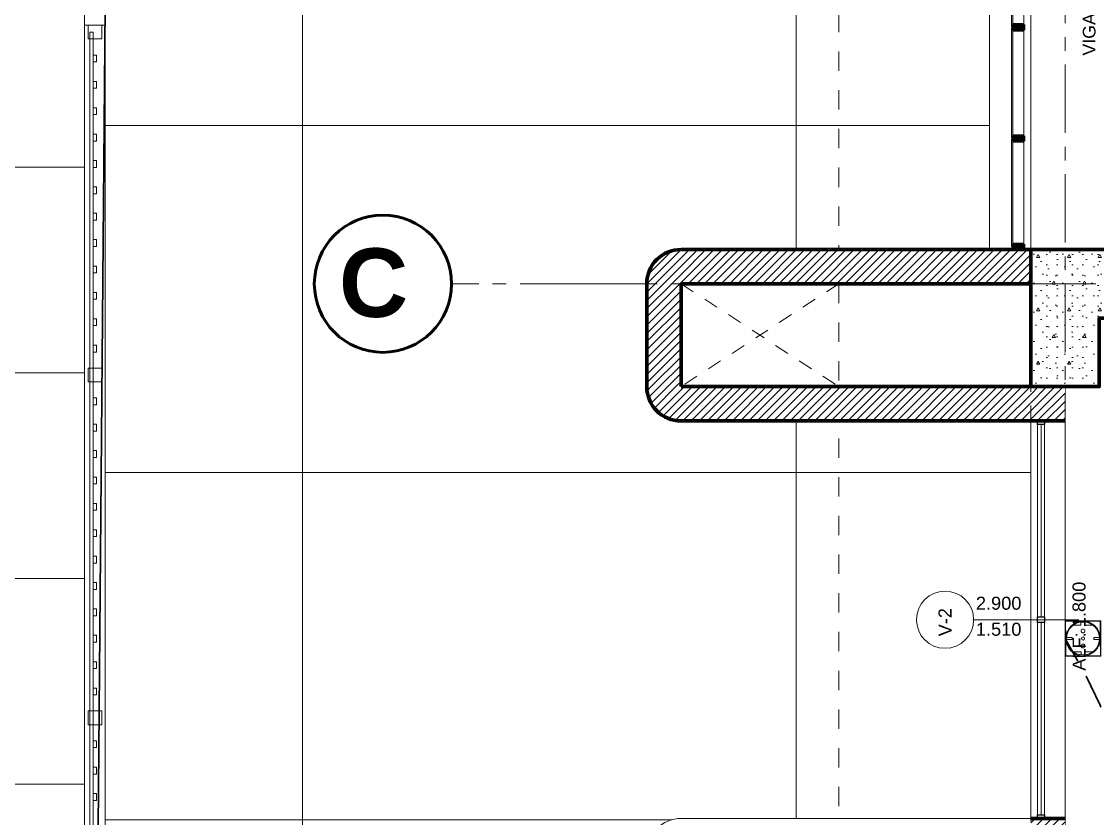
# Model space of a CAD drawing. Header units: inches. Extents: x -19 to 5698, y -728 to 92.
# Drawn here: x 1.71 to 9.56, y 13.25 to 19.06 of the extents above; entities that cross this region are included whole.
import ezdxf

# ---------------------------------------------------------------- set-up
doc = ezdxf.new("R2010")
doc.units = ezdxf.units.IN
doc.header["$MEASUREMENT"] = 0
doc.set_wipeout_variables(frame=1)
doc.header["$PDMODE"] = 1
for name, pattern in [('HIDDEN', [0.375, 0.25, -0.125]), ('Hidden Line', [0.195611, 0.141111, -0.0545]), ('Oculto', [0.15875, 0.105833, -0.052917]), ('Punto & Raya', [0.65, 0.5, -0.075, 0, -0.075]), ('Rayas', [0.282222, 0.141111, -0.141111]), ('Wipeout_Contour', [1, 0, -1])]:
    doc.linetypes.add(name, pattern=pattern)
doc.layers.get('0').update_dxf_attribs({"color": 61})
doc.layers.add('00 conduct tomacorr', color=120, linetype='HIDDEN', lineweight=30)
doc.layers.add('10 REM ACABADOS', color=170, linetype='Continuous', lineweight=13)
for name, color, linetype in [('02 _ ARQ _ ALB _ Ejes Generales', 251, 'Continuous'), ('02 _ ARQ _ ZON _ Espacio.3D', 7, 'Continuous'), ('08 _ STR _ EXT _ 06 Columnas', 7, 'Continuous'), ('08 _ STR _ EXT _ 07 Losa Aligerada', 7, 'Continuous'), ('08 _ STR _ EXT _ 09 Vigas', 251, 'Continuous'), ('08 _ STR _ EXT _ 10 Vereda Exterior', 7, 'Continuous'), ('08 _ STR _ EXT _ Cerco Perimetrico', 7, 'Continuous'), ('Acabado - Muros', 7, 'Continuous'), ('Dibujo 2D - General', 7, 'Continuous'), ('Estructura - 04 MURO', 7, 'Continuous'), ('Estructura Compleja - Cubiertas', 7, 'Continuous'), ('Notas - Etiquetas', 7, 'Continuous')]:
    doc.layers.add(name, color=color, linetype=linetype)
doc.styles.add('Estilo_Generado_1', font='swisseb.ttf')
doc.styles.add('Estilo_Generado_4', font='swisse.ttf')
pattern_1 = [(45, (0, 0), (-0.03005204, 0.03005204), [])]

# ---------------------------------------------------------------- blocks, each defined once
blk = doc.blocks.new('tomacorriente schuko 2+T')
at = {"color": 3}
for p, q in [((-0.1377, -0.0281, -162.36), (-0.1377, -0.1227, -162.36)), ((-0.1377, -0.0281, -162.36), (-0.0441, -0.0281, -162.36)), ((-0.0441, -0.0281, -162.36), (-0.0441, -0.1227, -162.36)), ((-0.1367, -0.0296, -162.36), (-0.1367, -0.1211, -162.36)), ((-0.1367, -0.0296, -162.36), (-0.1367, -0.1211, -162.36)), ((-0.1367, -0.0296, -162.36), (-0.0452, -0.0296, -162.36)), ((-0.1367, -0.0296, -162.36), (-0.0909, -0.0296, -162.36)), ((-0.1261, -0.0496, -162.36), (-0.1261, -0.0701, -162.36)), ((-0.0935, -0.0318, -162.36), (-0.0935, -0.0465, -162.36)), ((-0.0935, -0.0465, -162.36), (-0.0883, -0.0465, -162.36)), ((-0.0909, -0.0296, -162.36), (-0.0452, -0.0296, -162.36)), ((-0.0883, -0.0318, -162.36), (-0.0883, -0.0465, -162.36)), ((-0.0557, -0.0496, -162.36), (-0.0557, -0.0701, -162.36)), ((-0.0452, -0.0296, -162.36), (-0.0452, -0.1211, -162.36)), ((-0.0452, -0.0296, -162.36), (-0.0452, -0.1211, -162.36)), ((-0.1342, -0.0701, -162.36), (-0.1261, -0.0701, -162.36)), ((-0.1342, -0.0806, -162.36), (-0.1261, -0.0806, -162.36)), ((-0.1261, -0.0806, -162.36), (-0.1261, -0.1011, -162.36)), ((-0.0557, -0.0701, -162.36), (-0.0476, -0.0701, -162.36)), ((-0.0557, -0.0806, -162.36), (-0.0476, -0.0806, -162.36)), ((-0.0557, -0.0806, -162.36), (-0.0557, -0.1011, -162.36)), ((-0.0935, -0.1043, -162.36), (-0.0883, -0.1043, -162.36)), ((-0.0935, -0.1043, -162.36), (-0.0935, -0.1189, -162.36)), ((-0.0883, -0.1043, -162.36), (-0.0883, -0.1189, -162.36)), ((-0.1377, -0.1227, -162.36), (-0.0441, -0.1227, -162.36)), ((-0.1367, -0.1211, -162.36), (-0.0452, -0.1211, -162.36)), ((-0.1367, -0.1211, -162.36), (-0.0909, -0.1211, -162.36)), ((-0.0909, -0.1211, -162.36), (-0.0452, -0.1211, -162.36))]:
    blk.add_line(p, q, dxfattribs=at)
for centre, radius in [((-0.0909, -0.0754, -162.36), 0.0457), ((-0.0909, -0.0754, -162.36), 0.0436), ((-0.1109, -0.0754, -162.36), 0.00505), ((-0.091, -0.0755, -162.36), 0.00406), ((-0.0709, -0.0754, -162.36), 0.00505)]:
    blk.add_circle(centre, radius, dxfattribs=at)

msp = doc.modelspace()

# ---------------------------------------------------------------- hatches: boundary and pattern name
at = {"layer": '08 _ STR _ EXT _ 10 Vereda Exterior', "linetype": 'Continuous', "lineweight": 13}
h = msp.add_hatch(dxfattribs=at)
h.set_pattern_fill('RETÍCULA_100X100_0002', color=251, style=0, pattern_type=2)
h.set_pattern_definition([(360, (3.7574, 18.3027), (0, 2.53199), []), (90, (3.7574, 18.3027), (-3.6, 0), [])])
h.paths.add_polyline_path([(2.17, 3.6213), (4.2913, 1.5), (9.32, 1.5), (9.32, 6.5), (40.52, 6.5), (40.52, 1.5), (52.92, 1.5), (52.92, 19.0859), (51.57, 19.0859), (51.57, 7.2), (9.07, 7.2), (9.07, 7.85), (6.5201, 7.85, -0.414214), (6.2701, 8.1), (6.2701, 8.85, -0.414213), (6.5201, 9.1), (9.07, 9.1), (9.07, 12), (6.5201, 12, -0.414214), (6.2701, 12.25), (6.2701, 13, -0.414213), (6.5201, 13.25), (9.07, 13.25), (9.07, 16.15), (6.5201, 16.15, -0.414214), (6.2701, 16.4), (6.2701, 17.15, -0.414213), (6.5201, 17.4), (8.77, 17.4), (8.7706, 21.0499), (2.17, 21.0499)])

# ---------------------------------------------------------------- linework, layer by layer
at = {"layer": '02 _ ARQ _ ALB _ Ejes Generales', "color": 251, "linetype": 'Punto & Raya', "lineweight": 13, "true_color": 0x636466}
msp.add_line((5.8454, 17.15), (4.8454, 17.15), dxfattribs=at)
at = {"layer": '02 _ ARQ _ ALB _ Ejes Generales', "color": 7, "linetype": 'Continuous', "lineweight": 60}
msp.add_circle((4.3454, 17.15), 0.5, dxfattribs=at)
at = {"layer": '02 _ ARQ _ ALB _ Ejes Generales', "color": 7, "linetype": 'Punto & Raya', "lineweight": 13}
msp.add_point((5.8454, 17.15), dxfattribs=at)
msp.add_point((5.8454, 17.15), dxfattribs=at)
at = {"layer": '02 _ ARQ _ ZON _ Espacio.3D', "color": 254, "linetype": 'Continuous', "lineweight": 0, "flags": 128}
msp.add_lwpolyline([(9.07, 29.7), (9.07, 17.4), (23.97, 17.4), (23.97, 16.9001), (23.57, 16.9001), (23.57, 16.2999), (23.445, 16.2999), (23.445, 8.1), (23.57, 8.1), (23.57, 7.45), (30.07, 7.45)], dxfattribs=at)
msp.add_lwpolyline([(9.32, 8.1), (9.5699, 8.1), (9.5699, 7.7), (9.9699, 7.7), (9.9699, 7.45), (12.6699, 7.45), (12.6699, 17.35), (10.0699, 17.35), (10.0699, 16.9), (9.5699, 16.9), (9.5699, 16.4), (9.32, 16.4)], close=True, dxfattribs=at)
at = {"layer": '08 _ STR _ EXT _ 07 Losa Aligerada', "color": 7, "linetype": 'Rayas', "lineweight": 18, "flags": 128}
msp.add_lwpolyline([(8.17, 27.9392), (7.67, 27.9392), (7.67, 5.8), (25.2353, 5.8), (25.2353, 7.2), (30.4315, 7.2), (30.4315, 6.0005), (37.07, 6.0005), (37.07, 3.3753), (44.57, 3.3753), (44.57, 6.05), (52.32, 6.05), (52.32, 14.9999), (51.57, 14.9999), (51.57, 15.1499), (51.57, 15.7999), (51.57, 18.1001), (51.57, 18.1001), (51.57, 20.35), (46.67, 20.35), (46.67, 22.35), (46.67, 22.6), (46.67, 24.5), (46.67, 24.75), (46.67, 26.75), (51.57, 26.75), (51.57, 29.7), (51.57, 29.7), (51.57, 35.2005), (52.37, 35.2005), (52.52, 35.2005), (52.52, 41.1), (38.9553, 41.1), (38.9553, 40.8001), (34.0478, 40.8001), (34.0478, 40.5001), (23.37, 40.5001), (23.37, 43.8736), (16.2699, 43.8736), (16.2699, 39.9), (11.1201, 39.9), (11.1201, 40.95), (8.02, 40.95), (8.02, 37.7), (9.07, 37.7), (9.07, 33.9), (8.17, 33.9)], close=True, dxfattribs=at)
at = {"layer": '08 _ STR _ EXT _ 07 Losa Aligerada', "color": 7, "linetype": 'Continuous', "lineweight": 18, "flags": 128}
msp.add_lwpolyline([(9.07, 30.7), (9.07, 17.4), (6.5201, 17.4, 0.414213), (6.2701, 17.15), (6.2701, 16.4, 0.414071), (6.5201, 16.15), (9.07, 16.15), (9.07, 13.25), (6.5201, 13.25, 0.414229), (6.2701, 13), (6.2701, 12.25, 0.414214), (6.5201, 12), (9.07, 12), (9.07, 9.1), (6.5201, 9.1, 0.414244), (6.2701, 8.85), (6.2701, 8.1, 0.414204), (6.5201, 7.85), (9.07, 7.85), (9.07, 7.2), (51.57, 7.2)], format="xyb", dxfattribs=at)
at = {"layer": 'Estructura - 04 MURO', "color": 165, "linetype": 'Continuous', "lineweight": 15}
msp.add_line((8.6534, 14.7), (9.42, 14.7), dxfattribs=at)
at = {"layer": 'Estructura - 04 MURO', "color": 165, "linetype": 'Continuous', "lineweight": 25}
for p, q in [((9.12, 14.7), (9.12, 14.72)), ((9.12, 14.72), (9.17, 14.72)), ((9.12, 14.68), (9.12, 14.7)), ((9.17, 14.68), (9.12, 14.68)), ((9.17, 14.72), (9.17, 14.7)), ((9.17, 14.7), (9.17, 14.68))]:
    msp.add_line(p, q, dxfattribs=at)
at = {"layer": 'Estructura - 04 MURO', "color": 251, "linetype": 'Continuous', "lineweight": 13, "flags": 128}
msp.add_lwpolyline([(8.445, 14.9085, 1), (8.445, 14.4915, 1)], format="xyb", close=True, dxfattribs=at)

# ---------------------------------------------------------------- block references
at = {"layer": '10 REM ACABADOS', "xscale": 2.759423129612763, "yscale": 2.759423129612763, "zscale": 2.759423129612763, "rotation": 90.09900314736282}
msp.add_blockref('tomacorriente schuko 2+T', (9.2427, 14.8134, 448.0199), dxfattribs=at)

# ---------------------------------------------------------------- texts
at = {"layer": '02 _ ARQ _ ALB _ Ejes Generales', "color": 7, "lineweight": 30, "insert": (4.0254, 17.4081), "char_height": 0.5, "attachment_point": 1, "style": 'Estilo_Generado_1'}
msp.add_mtext('\\A1;{\\pql;\\pt0;\\fSwis721 Ex BT|b1|i0|c0|p34;C}', dxfattribs=at)
at = {"layer": 'Estructura - 04 MURO', "color": 251, "lineweight": 25, "char_height": 0.095, "attachment_point": 7, "rotation": 90, "style": 'Estilo_Generado_4'}
for s, insert in [('\\A1;{\\pql;\\pt0;\\fSwis721 Ex BT|b0|i0|c0|p34;ALF: 1.800\\fSwis721 Ex BT|b0|i0|c0|p34;\\A1{\\H.66x;\\S^  ;}\\fSwis721 Ex BT|b0|i0|c0|p34;\\fSwis721 Ex BT|b0|i0|c0|p34;}', (9.4974, 14.3278)), ('\\A1;{\\pql;\\pt0;\\fSwis721 Ex BT|b0|i0|c0|p34;V-2\\fSwis721 Ex BT|b0|i0|c0|p34;\\fSwis721 Ex BT|b0|i0|c0|p34;\\fSwis721 Ex BT|b0|i0|c0|p34;}', (8.4925, 14.5784))]:
    msp.add_mtext(s, dxfattribs=dict(at, insert=insert))
at = {"layer": 'Estructura - 04 MURO', "color": 251, "lineweight": 25, "char_height": 0.095, "attachment_point": 7, "style": 'Estilo_Generado_4'}
for s, insert in [('\\A1;{\\pql;\\pt0;\\fSwis721 Ex BT|b0|i0|c0|p34;2.900\\fSwis721 Ex BT|b0|i0|c0|p34;\\A1{\\H.66x;\\S^  ;}\\fSwis721 Ex BT|b0|i0|c0|p34;\\fSwis721 Ex BT|b0|i0|c0|p34;}', (8.67, 14.7449)), ('\\A1;{\\pql;\\pt0;\\fSwis721 Ex BT|b0|i0|c0|p34;1.510\\fSwis721 Ex BT|b0|i0|c0|p34;\\A1{\\H.66x;\\S^  ;}\\fSwis721 Ex BT|b0|i0|c0|p34;\\fSwis721 Ex BT|b0|i0|c0|p34;}', (8.67, 14.555))]:
    msp.add_mtext(s, dxfattribs=dict(at, insert=insert))
at = {"layer": 'Notas - Etiquetas', "color": 171, "linetype": 'Continuous', "lineweight": 13, "insert": (9.5434, 18.8148), "char_height": 0.0925, "attachment_point": 7, "rotation": 90, "style": 'Estilo_Generado_4'}
msp.add_mtext('\\A1;{\\pql;\\fSwis721 Ex BT|b0|i0|c0|p34;VIGA-103\\fSwis721 Ex BT|b0|i0|c0|p34; \\fSwis721 Ex BT|b0|i0|c0|p34;0.90\\fSwis721 Ex BT|b0|i0|c0|p34;x\\fSwis721 Ex BT|b0|i0|c0|p34;0.50\\fSwis721 Ex BT|b0|i0|c0|p34;m}', dxfattribs=at)

# ---------------------------------------------------------------- next in the draw order: wipeouts: each hides what was drawn before it
at = {"color": 254, "linetype": 'Wipeout_Contour', "lineweight": 0, "ltscale": 84.19435}
msp.add_wipeout([(8.77, 20.7496), (8.77, 17.4), (9.02, 17.4), (9.02, 20.7496)], dxfattribs=at).dxf.layer = 'Estructura - 04 MURO'
at = {"color": 254, "linetype": 'Wipeout_Contour', "lineweight": 0, "ltscale": 62.479041}
msp.add_wipeout([(9.07, 12), (9.32, 12), (9.32, 13.25), (9.07, 13.25)], dxfattribs=at).dxf.layer = 'Estructura - 04 MURO'
at = {"color": 254, "linetype": 'Wipeout_Contour', "lineweight": 0, "ltscale": 83.023543}
msp.add_wipeout([(2.17, 39.6322), (0.15, 39.6322), (0.15, 1.5), (2.17, 1.5)], dxfattribs=at).dxf.layer = 'Estructura Compleja - Cubiertas'

# ---------------------------------------------------------------- next in the draw order: hatches: boundary and pattern name
at = {"layer": 'Acabado - Muros', "linetype": 'Continuous', "lineweight": 9}
for points in [[(8.93, 19.825), (8.93, 19.025), (8.94, 19.025), (8.94, 19.825)], [(8.93, 19.015), (8.93, 18.215), (8.94, 18.215), (8.94, 19.015)], [(8.93, 18.205), (8.93, 17.425), (8.94, 17.425), (8.94, 18.205)]]:
    msp.add_hatch(color=250, dxfattribs=at).paths.add_polyline_path(points)
at = {"layer": 'Acabado - Muros', "linetype": 'Continuous', "lineweight": 0}
for points in [[(9.02, 19.04), (8.94, 19.04), (8.94, 19), (9.02, 19)], [(9.02, 18.23), (8.94, 18.23), (8.94, 18.19), (9.02, 18.19)], [(9.02, 17.44), (8.94, 17.44), (8.94, 17.4), (9.02, 17.4)]]:
    msp.add_hatch(color=254, dxfattribs=at).paths.add_polyline_path(points)
at = {"layer": 'Estructura - 04 MURO', "linetype": 'Continuous', "lineweight": 5}
h = msp.add_hatch(dxfattribs=at)
h.set_pattern_fill('LADRILLO_COMÚN_0002', color=250, style=0, pattern_type=2)
h.set_pattern_definition(pattern_1)
h.paths.add_polyline_path([(9.07, 12), (9.32, 12), (9.32, 13.25), (9.07, 13.25)])
at = {"layer": 'Estructura Compleja - Cubiertas', "linetype": 'Continuous', "lineweight": 13}
h = msp.add_hatch(dxfattribs=at)
h.set_pattern_fill('CEMENTO_PULIDO_1_50X3_00_69', color=252, style=0, pattern_type=2)
h.set_pattern_definition([(0, (0, 0), (0, 1.5), []), (90, (0, 0), (-3, 0), [])])
h.paths.add_polyline_path([(2.17, 39.6322), (0.15, 39.6322), (0.15, 1.5), (2.17, 1.5)])

# ---------------------------------------------------------------- next in the draw order: linework, layer by layer
at = {"layer": '00 conduct tomacorr'}
msp.add_arc((6.0019, 12.5106), 3.902, 328.37189, 31.72872, dxfattribs=at)
at = {"layer": 'Acabado - Muros', "color": 7, "linetype": 'Continuous', "lineweight": 60}
for p, q in [((8.94, 19.04), (8.94, 19)), ((9.02, 19.04), (8.94, 19.04)), ((9.02, 19), (8.94, 19)), ((9.02, 19.04), (9.02, 19)), ((8.94, 18.23), (8.94, 18.19)), ((9.02, 18.23), (8.94, 18.23)), ((9.02, 18.23), (9.02, 18.19)), ((9.02, 18.19), (8.94, 18.19)), ((8.94, 17.44), (8.94, 17.4)), ((9.02, 17.44), (8.94, 17.44)), ((9.02, 17.44), (9.02, 17.4)), ((9.02, 17.4), (8.94, 17.4))]:
    msp.add_line(p, q, dxfattribs=at)
at = {"layer": 'Acabado - Muros', "color": 7, "linetype": 'Continuous', "lineweight": 13, "flags": 128}
for points in [[(8.93, 19.825), (8.94, 19.825), (8.94, 19.025), (8.93, 19.025)], [(8.93, 19.015), (8.94, 19.015), (8.94, 18.215), (8.93, 18.215)], [(8.93, 18.205), (8.94, 18.205), (8.94, 17.425), (8.93, 17.425)]]:
    msp.add_lwpolyline(points, close=True, dxfattribs=at)
at = {"layer": 'Estructura - 04 MURO', "color": 165, "linetype": 'Continuous', "lineweight": 15}
for p, q in [((9.12, 13.276), (9.12, 14.68)), ((9.145, 14.68), (9.145, 13.276)), ((9.17, 14.68), (9.17, 13.276))]:
    msp.add_line(p, q, dxfattribs=at)
at = {"layer": 'Estructura - 04 MURO', "color": 165, "linetype": 'Continuous', "lineweight": 25}
for p, q in [((9.12, 13.25), (9.12, 13.276)), ((9.12, 13.276), (9.17, 13.276)), ((9.17, 13.276), (9.17, 13.25))]:
    msp.add_line(p, q, dxfattribs=at)
at = {"layer": 'Estructura - 04 MURO', "color": 7, "linetype": 'Continuous', "lineweight": 80}
for p, q in [((9.07, 13.25), (9.12, 13.25)), ((9.07, 13.25), (9.12, 13.25)), ((9.12, 13.25), (9.17, 13.25)), ((9.12, 13.25), (9.17, 13.25)), ((9.12, 13.25), (9.17, 13.25)), ((9.17, 13.25), (9.32, 13.25)), ((9.17, 13.25), (9.32, 13.25))]:
    msp.add_line(p, q, dxfattribs=at)
at = {"layer": 'Estructura - 04 MURO', "color": 7, "linetype": 'Continuous', "lineweight": 13, "flags": 128}
for points in [[(8.77, 20.7496), (8.77, 17.4)], [(9.02, 17.4), (9.02, 20.7496)], [(8.77, 17.4), (9.02, 17.4)]]:
    msp.add_lwpolyline(points, dxfattribs=at)
at = {"layer": 'Estructura Compleja - Cubiertas', "color": 252, "linetype": 'Continuous', "lineweight": 13, "flags": 128}
msp.add_lwpolyline([(2.17, 39.6322), (2.17, 1.5)], dxfattribs=at)

# ---------------------------------------------------------------- next in the draw order: wipeouts: each hides what was drawn before it
at = {"color": 254, "linetype": 'Wipeout_Contour', "lineweight": 0, "ltscale": 46.765895}
msp.add_wipeout([(2.17, 19.0359), (2.17, 3.8335), (2.32, 3.6835), (2.32, 19.0359)], dxfattribs=at).dxf.layer = '08 _ STR _ EXT _ Cerco Perimetrico'
at = {"color": 254, "linetype": 'Wipeout_Contour', "lineweight": 0, "ltscale": 75.923147}
msp.add_wipeout([(6.5201, 17.4), (6.5201, 17.15), (9.07, 17.15), (9.07, 17.4)], dxfattribs=at).dxf.layer = 'Estructura - 04 MURO'

# ---------------------------------------------------------------- next in the draw order: hatches: boundary and pattern name
at = {"layer": 'Estructura - 04 MURO', "linetype": 'Continuous', "lineweight": 5}
h = msp.add_hatch(dxfattribs=at)
h.set_pattern_fill('LADRILLO_COMÚN_0002', color=250, style=0, pattern_type=2)
h.set_pattern_definition(pattern_1)
h.paths.add_polyline_path([(6.5201, 17.4), (6.5201, 17.15), (9.07, 17.15), (9.07, 17.4)])

# ---------------------------------------------------------------- next in the draw order: linework, layer by layer
at = {"layer": '08 _ STR _ EXT _ 09 Vigas', "color": 251, "linetype": 'Hidden Line', "lineweight": 13, "true_color": 0x636466}
msp.add_line((9.07, 17.4), (9.07, 29.7), dxfattribs=at)
at = {"layer": '08 _ STR _ EXT _ Cerco Perimetrico', "color": 7, "linetype": 'Continuous', "lineweight": 13, "flags": 128}
for points in [[(2.17, 19.0359), (2.17, 3.8335)], [(2.17, 19.0359), (2.32, 19.0359)], [(2.32, 3.6835), (2.32, 19.0359)]]:
    msp.add_lwpolyline(points, dxfattribs=at)
at = {"layer": '08 _ STR _ EXT _ Cerco Perimetrico', "color": 167, "linetype": 'Continuous', "lineweight": 18, "flags": 128}
for points in [[(2.295, 19.0359), (2.195, 19.0359), (2.195, 18.9359), (2.295, 18.9359)], [(2.2325, 18.9859), (2.2075, 18.9859), (2.2075, 8.9822), (2.2325, 8.9822)], [(2.2325, 18.9859), (2.2075, 18.9859), (2.2075, 8.9822), (2.2325, 8.9822)], [(2.2575, 18.8185), (2.2325, 18.8185), (2.2325, 18.7685), (2.2575, 18.7685)], [(2.2575, 18.6262), (2.2325, 18.6262), (2.2325, 18.5762), (2.2575, 18.5762)], [(2.2575, 18.4338), (2.2325, 18.4338), (2.2325, 18.3838), (2.2575, 18.3838)], [(2.2575, 18.2414), (2.2325, 18.2414), (2.2325, 18.1914), (2.2575, 18.1914)], [(2.2575, 18.049), (2.2325, 18.049), (2.2325, 17.999), (2.2575, 17.999)], [(2.2575, 17.8566), (2.2325, 17.8566), (2.2325, 17.8066), (2.2575, 17.8066)], [(2.2575, 17.6643), (2.2325, 17.6643), (2.2325, 17.6143), (2.2575, 17.6143)], [(2.2575, 17.4719), (2.2325, 17.4719), (2.2325, 17.4219), (2.2575, 17.4219)], [(2.2575, 17.2795), (2.2325, 17.2795), (2.2325, 17.2295), (2.2575, 17.2295)], [(2.2575, 17.0871), (2.2325, 17.0871), (2.2325, 17.0371), (2.2575, 17.0371)], [(2.2575, 16.8948), (2.2325, 16.8948), (2.2325, 16.8448), (2.2575, 16.8448)], [(2.2575, 16.7024), (2.2325, 16.7024), (2.2325, 16.6524), (2.2575, 16.6524)], [(2.295, 16.535), (2.195, 16.535), (2.195, 16.435), (2.295, 16.435)], [(2.2575, 16.3176), (2.2325, 16.3176), (2.2325, 16.2676), (2.2575, 16.2676)], [(2.2575, 16.1252), (2.2325, 16.1252), (2.2325, 16.0752), (2.2575, 16.0752)], [(2.2575, 15.9329), (2.2325, 15.9329), (2.2325, 15.8829), (2.2575, 15.8829)], [(2.2575, 15.7405), (2.2325, 15.7405), (2.2325, 15.6905), (2.2575, 15.6905)], [(2.2575, 15.5481), (2.2325, 15.5481), (2.2325, 15.4981), (2.2575, 15.4981)], [(2.2575, 15.3557), (2.2325, 15.3557), (2.2325, 15.3057), (2.2575, 15.3057)], [(2.2575, 15.1633), (2.2325, 15.1633), (2.2325, 15.1133), (2.2575, 15.1133)], [(2.2575, 14.971), (2.2325, 14.971), (2.2325, 14.921), (2.2575, 14.921)], [(2.2575, 14.7786), (2.2325, 14.7786), (2.2325, 14.7286), (2.2575, 14.7286)], [(2.2575, 14.5862), (2.2325, 14.5862), (2.2325, 14.5362), (2.2575, 14.5362)], [(2.2575, 14.3938), (2.2325, 14.3938), (2.2325, 14.3438), (2.2575, 14.3438)], [(2.2575, 14.2014), (2.2325, 14.2014), (2.2325, 14.1514), (2.2575, 14.1514)], [(2.295, 14.0341), (2.195, 14.0341), (2.195, 13.9341), (2.295, 13.9341)], [(2.2575, 13.8167), (2.2325, 13.8167), (2.2325, 13.7667), (2.2575, 13.7667)], [(2.2575, 13.6243), (2.2325, 13.6243), (2.2325, 13.5743), (2.2575, 13.5743)], [(2.2575, 13.4319), (2.2325, 13.4319), (2.2325, 13.3819), (2.2575, 13.3819)]]:
    msp.add_lwpolyline(points, close=True, dxfattribs=at)
at = {"layer": 'Estructura - 04 MURO', "color": 7, "linetype": 'Continuous', "lineweight": 80, "flags": 128}
for points in [[(9.07, 17.4), (6.5201, 17.4)], [(6.5201, 17.15), (9.07, 17.15)]]:
    msp.add_lwpolyline(points, dxfattribs=at)

# ---------------------------------------------------------------- next in the draw order: wipeouts: each hides what was drawn before it
at = {"color": 254, "linetype": 'Wipeout_Contour', "lineweight": 0, "ltscale": 71.823425}
msp.add_wipeout([(6.2701, 17.15), (6.2701, 16.4), (6.5201, 16.4), (6.5201, 17.15)], dxfattribs=at).dxf.layer = 'Estructura - 04 MURO'

# ---------------------------------------------------------------- next in the draw order: hatches: boundary and pattern name
at = {"layer": 'Estructura - 04 MURO', "linetype": 'Continuous', "lineweight": 5}
h = msp.add_hatch(dxfattribs=at)
h.set_pattern_fill('LADRILLO_COMÚN_0002', color=250, style=0, pattern_type=2)
h.set_pattern_definition(pattern_1)
h.paths.add_polyline_path([(6.2701, 17.15), (6.5201, 17.15), (6.5201, 17.4, 0.414213)])
h = msp.add_hatch(dxfattribs=at)
h.set_pattern_fill('LADRILLO_COMÚN_0002', color=250, style=0, pattern_type=2)
h.set_pattern_definition(pattern_1)
h.paths.add_polyline_path([(6.2701, 17.15), (6.2701, 16.4), (6.5201, 16.4), (6.5201, 17.15)])

# ---------------------------------------------------------------- next in the draw order: linework, layer by layer
at = {"layer": '02 _ ARQ _ ALB _ Ejes Generales', "color": 251, "linetype": 'Punto & Raya', "lineweight": 13, "true_color": 0x636466}
msp.add_line((5.8454, 17.15), (11.8454, 17.15), dxfattribs=at)
at = {"layer": 'Estructura - 04 MURO', "color": 7, "linetype": 'Continuous', "lineweight": 80, "flags": 128}
for points in [[(6.2701, 17.15), (6.2701, 16.4)], [(6.5201, 16.4), (6.5201, 17.15)]]:
    msp.add_lwpolyline(points, dxfattribs=at)
at = {"layer": 'Estructura - 04 MURO', "color": 7, "linetype": 'Continuous', "lineweight": 80}
msp.add_arc((6.5201, 17.15), 0.25, 90.0002, 180, dxfattribs=at)

# ---------------------------------------------------------------- next in the draw order: wipeouts: each hides what was drawn before it
at = {"color": 254, "linetype": 'Wipeout_Contour', "lineweight": 0, "ltscale": 72.296307}
msp.add_wipeout([(6.5201, 16.4), (6.5201, 16.15), (9.07, 16.15), (9.07, 16.4)], dxfattribs=at).dxf.layer = 'Estructura - 04 MURO'

# ---------------------------------------------------------------- next in the draw order: hatches: boundary and pattern name
at = {"layer": 'Estructura - 04 MURO', "linetype": 'Continuous', "lineweight": 5}
h = msp.add_hatch(dxfattribs=at)
h.set_pattern_fill('LADRILLO_COMÚN_0002', color=250, style=0, pattern_type=2)
h.set_pattern_definition(pattern_1)
h.paths.add_polyline_path([(6.5201, 16.4), (6.2701, 16.4, 0.414214), (6.5201, 16.15)])
h = msp.add_hatch(dxfattribs=at)
h.set_pattern_fill('LADRILLO_COMÚN_0002', color=250, style=0, pattern_type=2)
h.set_pattern_definition(pattern_1)
h.paths.add_polyline_path([(6.5201, 16.4), (6.5201, 16.15), (9.07, 16.15), (9.07, 16.4)])

# ---------------------------------------------------------------- next in the draw order: linework, layer by layer
at = {"layer": 'Dibujo 2D - General', "color": 7, "linetype": 'Oculto', "lineweight": 13}
for p, q in [((6.5201, 17.15), (7.67, 16.4)), ((7.67, 17.15), (6.5201, 16.4))]:
    msp.add_line(p, q, dxfattribs=at)
at = {"layer": 'Estructura - 04 MURO', "color": 7, "linetype": 'Continuous', "lineweight": 80, "flags": 128}
for points in [[(9.07, 16.4), (6.5201, 16.4)], [(6.5201, 16.15), (9.07, 16.15)]]:
    msp.add_lwpolyline(points, dxfattribs=at)
at = {"layer": 'Estructura - 04 MURO', "color": 7, "linetype": 'Continuous', "lineweight": 80}
msp.add_arc((6.5201, 16.4), 0.25, 180, 270, dxfattribs=at)

# ---------------------------------------------------------------- next in the draw order: wipeouts: each hides what was drawn before it
at = {"color": 254, "linetype": 'Wipeout_Contour', "lineweight": 0, "ltscale": 74.788389}
msp.add_wipeout([(9.32, 16.4), (9.07, 16.4), (9.07, 16.15), (9.32, 16.15)], dxfattribs=at).dxf.layer = 'Estructura - 04 MURO'

# ---------------------------------------------------------------- next in the draw order: hatches: boundary and pattern name
at = {"layer": '08 _ STR _ EXT _ 06 Columnas', "linetype": 'Continuous', "lineweight": 9}
h = msp.add_hatch(dxfattribs=at)
h.set_pattern_fill('HORMIGÓN_EN_MASA_0002', style=0, pattern_type=2)
h.set_pattern_definition([(0, (0, 0), (0, 0.3897114), [0.024375, -0.200625]), (0, (0.1125, 0.19486), (0, 0.3897114), [0.024375, -0.200625]), (60, (0, 0), (-0.3375, 0.194856), [0.024375, -0.200625]), (60, (0.225, 0), (-0.3375, 0.194856), [0.024375, -0.200625]), (120, (0.02437, 0), (0.3375, 0.194856), [0.024375, -0.200625]), (120, (0.24938, 0), (0.3375, 0.194856), [0.024375, -0.200625]), (0, (0, 0.0375), (0, 0.075), [0, -0.075, 0, -0.1125]), (45, (0.0375, 0.0375), (-0.053033, 0.053033), [0, -0.05625, 0, -0.09375])])
h.paths.add_polyline_path([(10.07, 17.4), (9.07, 17.4), (9.07, 16.4), (9.57, 16.4), (9.57, 16.9), (10.07, 16.9)])
at = {"layer": 'Estructura - 04 MURO', "linetype": 'Continuous', "lineweight": 5}
h = msp.add_hatch(dxfattribs=at)
h.set_pattern_fill('LADRILLO_COMÚN_0002', color=250, style=0, pattern_type=2)
h.set_pattern_definition(pattern_1)
h.paths.add_polyline_path([(9.32, 16.4), (9.07, 16.4), (9.07, 16.15), (9.32, 16.15)])

# ---------------------------------------------------------------- next in the draw order: linework, layer by layer
at = {"layer": '02 _ ARQ _ ALB _ Ejes Generales', "color": 251, "linetype": 'Punto & Raya', "lineweight": 13, "true_color": 0x636466}
msp.add_line((9.32, 3.05), (9.32, 44.9), dxfattribs=at)
at = {"layer": '08 _ STR _ EXT _ 06 Columnas', "color": 7, "linetype": 'Continuous', "lineweight": 80, "flags": 128}
msp.add_lwpolyline([(10.07, 17.4), (9.07, 17.4), (9.07, 16.4), (9.57, 16.4), (9.57, 16.9), (10.07, 16.9)], close=True, dxfattribs=at)
at = {"layer": '08 _ STR _ EXT _ 09 Vigas', "color": 251, "linetype": 'Hidden Line', "lineweight": 13, "true_color": 0x636466}
msp.add_line((9.07, 7.2), (9.07, 17.4), dxfattribs=at)
at = {"layer": 'Dibujo 2D - General', "color": 1, "linetype": 'Continuous', "lineweight": 35}
msp.add_lwpolyline([(2.7665, 71.6153), (2.17, 1.5), (70.4584, 1.5), (71.3118, 70.8183)], close=True, dxfattribs=at)
at = {"layer": 'Estructura - 04 MURO', "color": 7, "linetype": 'Continuous', "lineweight": 80}
for p, q in [((9.07, 16.15), (9.12, 16.15)), ((9.07, 16.15), (9.12, 16.15)), ((9.12, 16.15), (9.17, 16.15)), ((9.12, 16.15), (9.17, 16.15)), ((9.12, 16.15), (9.17, 16.15)), ((9.17, 16.15), (9.32, 16.15)), ((9.17, 16.15), (9.32, 16.15))]:
    msp.add_line(p, q, dxfattribs=at)
at = {"layer": 'Estructura - 04 MURO', "color": 165, "linetype": 'Continuous', "lineweight": 15}
for p, q in [((9.07, 16.15), (9.07, 13.25)), ((9.12, 14.72), (9.12, 16.124)), ((9.145, 16.124), (9.145, 14.72)), ((9.17, 16.124), (9.17, 14.72)), ((9.32, 16.15), (9.32, 13.25))]:
    msp.add_line(p, q, dxfattribs=at)
at = {"layer": 'Estructura - 04 MURO', "color": 165, "linetype": 'Continuous', "lineweight": 25}
for p, q in [((9.12, 16.124), (9.12, 16.15)), ((9.17, 16.124), (9.12, 16.124)), ((9.17, 16.15), (9.17, 16.124))]:
    msp.add_line(p, q, dxfattribs=at)

doc.saveas('drawing.dxf')
